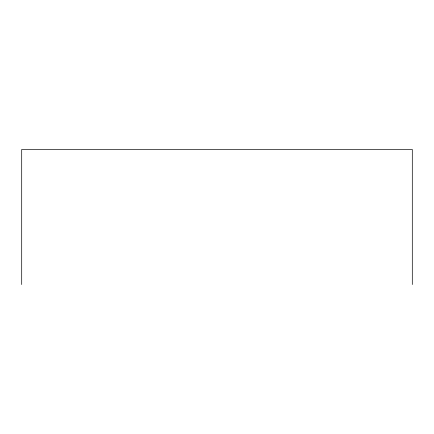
<?xml version="1.0" encoding="UTF-8"?>
<svg xmlns="http://www.w3.org/2000/svg" width="434" height="434" viewBox="0 0 434 434"><rect width="100%" height="100%" fill="white"/><g stroke="black" fill="none" stroke-linecap="round" stroke-linejoin="round"><path stroke-width="0.65" d="M412.3 284.53L412.3 149.47L21.7 149.47L21.7 284.53"/></g></svg>
